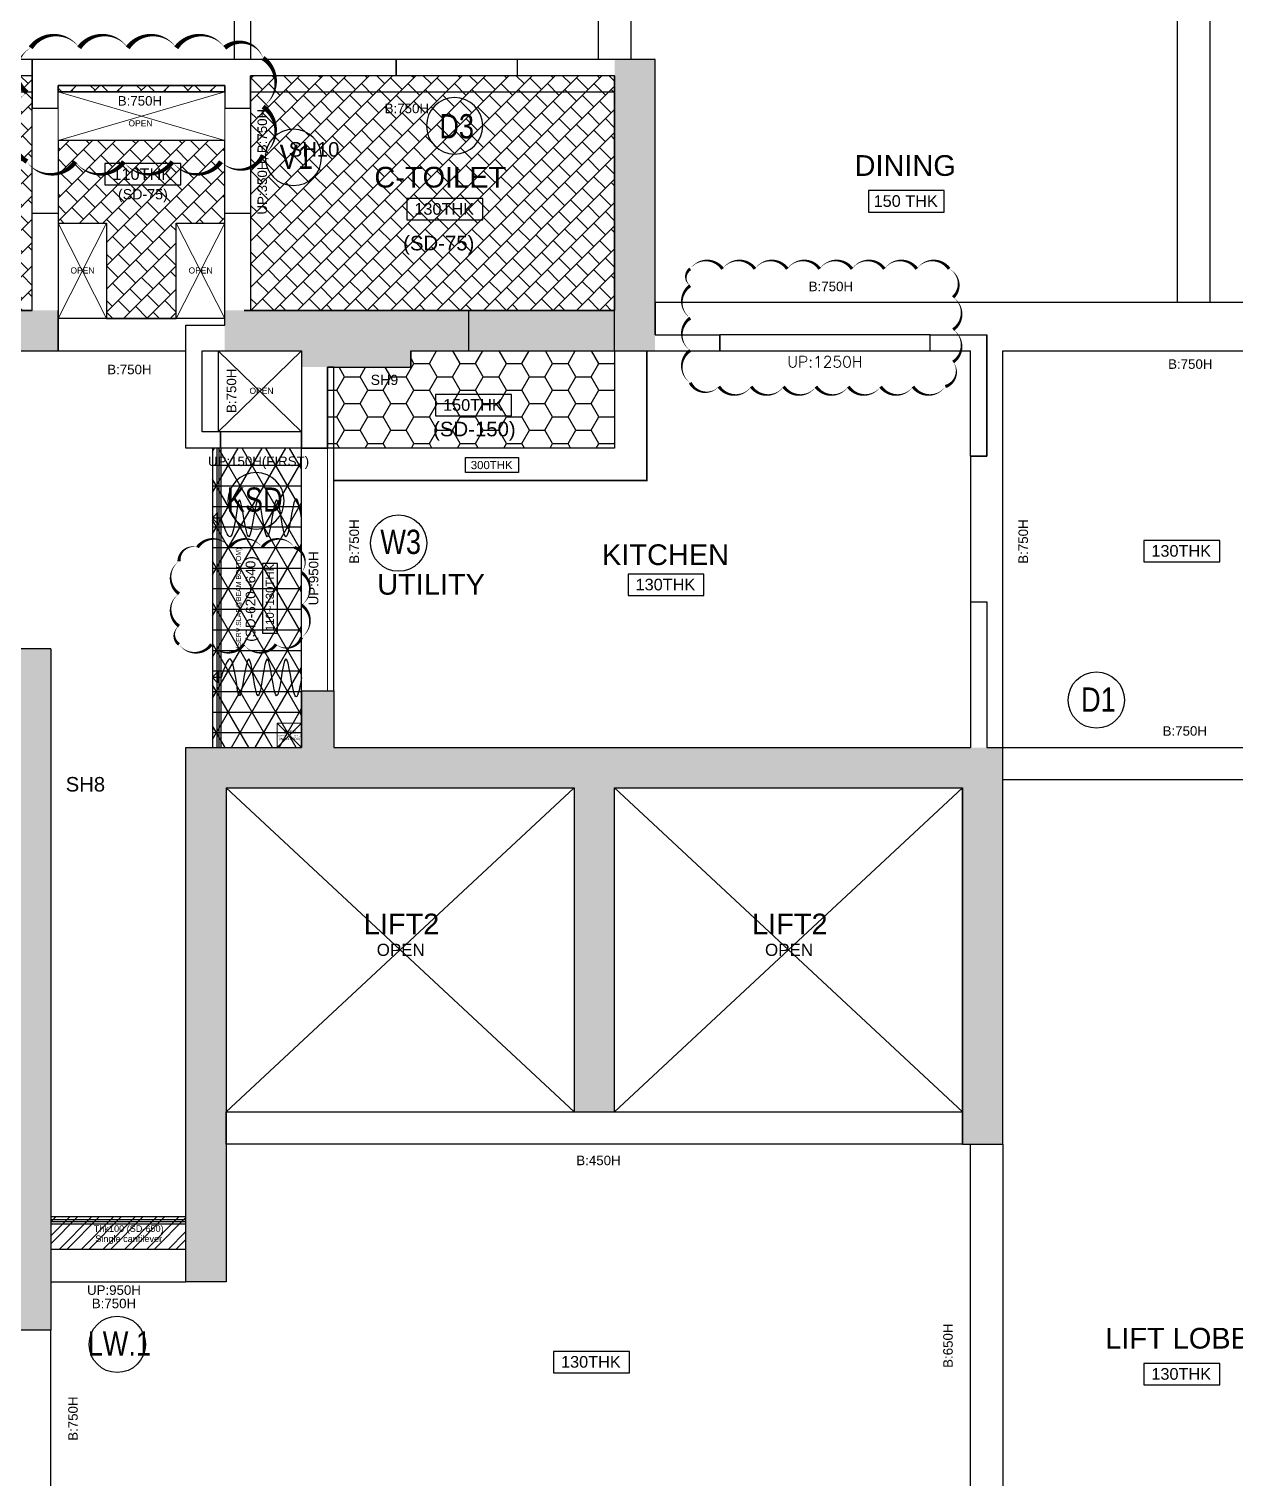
# Model space of a CAD drawing. Header units: millimetres. Extents: x 1124992 to 1258557, y -5767803 to -5695799.
# Drawn here: x 1229167 to 1236621, y -5753347 to -5744395 of the extents above; entities that cross this region are included whole.
import ezdxf
from ezdxf.enums import TextEntityAlignment as Align

# ---------------------------------------------------------------- set-up
doc = ezdxf.new("R2010")
doc.units = ezdxf.units.MM
doc.header["$LTSCALE"] = 1000
doc.header["$MEASUREMENT"] = 0
for name, pattern in [('CONTINOUS', [0]), ('DASHED', [19.05, 12.7, -6.35]), ('HIDDEN', [0.375, 0.25, -0.125]), ('HIDDENX2', [19.05, 12.7, -6.35])]:
    doc.linetypes.add(name, pattern=pattern)
for name, color, linetype in [('2-CHANGE 191024-khan', 4, 'Continuous'), ('202_WALL', 7, 'Continuous'), ('203_BEAM', 6, 'DASHED'), ('204_역BEAM', 4, 'Continuous'), ('205_BALCONY', 4, 'Continuous'), ('206_OPEN', 5, 'Continuous'), ('210-DRIP MOULD', 5, 'HIDDEN'), ('210_ROOM NAME', 2, 'Continuous'), ('210_SLAB THK', 2, 'Continuous'), ('216_SLAB DN -150', 81, 'CONTINOUS'), ('216_SLAB DN -620', 181, 'Continuous'), ('216_SLAB DN -650', 211, 'Continuous'), ('216_SLAB DN -75', 11, 'Continuous'), ('216_SLAB SLOPE', 40, 'Continuous'), ('221_BEAM문자', 6, 'Continuous'), ('222_역BEAM문자', 4, 'Continuous'), ('223_발코니문자', 4, 'Continuous'), ('260_Window door symbol', 125, 'Continuous'), ('FOLDED SLAB', 1, 'HIDDEN'), ('T8 - TYPICAL FLOOR CORE$0$a-window-no', 125, 'Continuous'), ('T8(T9 IS SIMILAR) - DIMENSION & TEXTING$0$a-window-no', 125, 'Continuous'), ('T8_TYPICAL COLUMNS$0$A-SHEAR WALL THICKENING', 3, 'Continuous')]:
    doc.layers.add(name, color=color, linetype=linetype)
doc.layers.add('T8_REFUGE COLUMNS$0$COL-HATCH', color=7, linetype='Continuous', lineweight=25, true_color=0xa3a3a3)
doc.layers.add('T8_TYPICAL COLUMNS$0$$0$COL-HATCH', color=7, linetype='Continuous', lineweight=25, true_color=0xa3a3a3)
doc.styles.add('arial', font='sanss___.ttf')
doc.styles.add('csmD2007Romans', font='romans.shx', dxfattribs={"bigfont": 'whtmtxt.shx'})
doc.styles.add('T8 - TYPICAL FLOOR CORE$0$LODHA STANDERD', font='sanss___.ttf')
doc.styles.add('T8(T9 IS SIMILAR) - DIMENSION & TEXTING$0$LODHA STANDERD', font='sanss___.ttf')

# ---------------------------------------------------------------- blocks, each defined once
blk = doc.blocks.new('T8 - TYPICAL FLOOR CORE$0$WINDOW TAG')
at = {"layer": 'T8 - TYPICAL FLOOR CORE$0$a-window-no'}
blk.add_circle((0, 0), 174.1, dxfattribs=at)
at = {"layer": 'T8 - TYPICAL FLOOR CORE$0$a-window-no', "style": 'T8 - TYPICAL FLOOR CORE$0$LODHA STANDERD'}
blk.add_attdef('WINDOW', text='', height=150, dxfattribs=at).set_placement((11.3, 2.8), align=Align.MIDDLE_CENTER)
blk = doc.blocks.new('T8(T9 IS SIMILAR) - DIMENSION & TEXTING$0$WINDOW TAG')
at = {"layer": 'T8(T9 IS SIMILAR) - DIMENSION & TEXTING$0$a-window-no'}
blk.add_circle((0, 0), 174.1, dxfattribs=at)
at = {"layer": 'T8(T9 IS SIMILAR) - DIMENSION & TEXTING$0$a-window-no', "style": 'T8(T9 IS SIMILAR) - DIMENSION & TEXTING$0$LODHA STANDERD'}
blk.add_attdef('WINDOW', text='', height=150, dxfattribs=at).set_placement((11.3, 2.8), align=Align.MIDDLE_CENTER)
blk = doc.blocks.new('A$C0C2415B0')
at = {"layer": '216_SLAB SLOPE', "color": 6}
for p, q in [((60.2, 0), (42.1, 16.4)), ((42.1, 16.4), (78.3, 16.4)), ((60.2, 0), (78.3, 16.4))]:
    blk.add_line(p, q, dxfattribs=at)
blk.add_lwpolyline([(60.2, 27.5), (60.2, 0)], dxfattribs=at)
blk.add_open_spline([(60.2, 288.5), (103.1, 281.5), (176.1, 264.5), (-111.2, 237.5), (237.8, 207.5), (-119.2, 177.6), (239.9, 147.3), (-119.3, 118.2), (238.3, 85.1), (-59.3, 69.3), (29.1, 38.4), (60.2, 27.5)], degree=3, knots=[61.866951, 61.866951, 61.866951, 61.866951, 206.155281, 412.310563, 618.465844, 824.621125, 1030.776406, 1236.931688, 1443.086969, 1649.24225, 1761.045649, 1761.045649, 1761.045649, 1761.045649], dxfattribs=at)

msp = doc.modelspace()

# ---------------------------------------------------------------- hatches: boundary and pattern name
at = {"layer": '216_SLAB DN -150'}
h = msp.add_hatch(dxfattribs=at)
h.set_pattern_fill('HONEY', color=95, scale=30)
h.set_pattern_definition([(0, (1205400.26, -5775414.915), (142.875, 82.48892), [95.25, -190.5]), (120, (1205400.26, -5775414.915), (-142.875, 82.48892), [95.25, -190.5]), (60, (1205400.26, -5775414.915), (3e-07, 164.97784), [-190.5, 95.25])])
h.paths.add_polyline_path([(1231011.701, -5746984.027), (1231011.701, -5746484.027), (1231526.701, -5746484.027), (1231526.701, -5746384.027), (1232786.726, -5746384.027), (1232786.726, -5746984.027)])
at = {"layer": '216_SLAB DN -620'}
h = msp.add_hatch(dxfattribs=at)
h.set_pattern_fill('NET3', color=256, scale=40)
h.set_pattern_definition([(0, (1275419.73, -5847674.8), (0, 127), []), (60, (1275419.73, -5847674.8), (-109.98523, 63.5), []), (120, (1275419.73, -5847674.8), (-109.98523, -63.5), [])])
h.paths.add_polyline_path([(1230851.701, -5746984.027), (1230851.701, -5748834.027), (1230301.726, -5748834.027), (1230301.726, -5746984.027)])
at = {"layer": '216_SLAB DN -650', "linetype": 'Continuous', "lineweight": 0}
h = msp.add_hatch(dxfattribs=at)
h.set_pattern_fill('STEEL', color=227, scale=30)
h.set_pattern_definition([(45, (1204945.26, -5787974.91), (-67.35192, 67.35192), []), (45, (1204945.26, -5787927.29), (-67.35192, 67.35192), [])])
h.paths.add_polyline_path([(1229301.726, -5751734.026), (1230136.726, -5751734.026), (1230136.726, -5751934.026), (1229301.726, -5751934.026)])
at = {"layer": '216_SLAB DN -75'}
h = msp.add_hatch(dxfattribs=at)
h.set_pattern_fill('AR-B88', color=15, scale=0.5, angle=45)
h.set_pattern_definition([(45, (1296585.8, -5853609.8), (-71.84205, 71.84205), []), (135, (1296585.8, -5853609.804), (-107.763073, 35.921024), [101.6, -101.6])])
h.paths.add_polyline_path([(1226736.799, -5744684.027), (1229186.799, -5744684.027), (1229186.799, -5745256.527), (1229186.799, -5746134.027), (1226736.798, -5746134.027)])
h = msp.add_hatch(dxfattribs=at)
h.set_pattern_fill('AR-B88', color=15, scale=0.5, angle=45)
h.set_pattern_definition([(45, (1205400.26, -5775414.92), (-71.84205, 71.84205), []), (135, (1205400.26, -5775414.915), (-107.763073, 35.921024), [101.6, -101.6])])
h.paths.add_polyline_path([(1229346.799, -5744744.027), (1230376.701, -5744744.027), (1230376.701, -5744784.027), (1229346.799, -5744784.027)])
h = msp.add_hatch(dxfattribs=at)
h.set_pattern_fill('AR-B88', color=15, scale=0.5, angle=45)
h.set_pattern_definition([(45, (1300225.72, -5853609.8), (-71.84205, 71.84205), []), (135, (1300225.725, -5853609.804), (-107.763073, 35.921024), [101.6, -101.6])])
h.paths.add_polyline_path([(1230536.701, -5744684.027), (1232786.726, -5744684.027), (1232786.726, -5745256.527), (1232786.726, -5746134.027), (1230536.701, -5746134.027)])
h = msp.add_hatch(dxfattribs=at)
h.set_pattern_fill('AR-B88', color=15, scale=0.5, angle=45)
h.set_pattern_definition([(45, (1205400.26, -5761770.92), (-71.84205, 71.84205), []), (135, (1205400.26, -5761770.92), (-107.76307, 35.921024), [101.6, -101.6])])
h.paths.add_polyline_path([(1229646.799, -5746184.027), (1230076.701, -5746184.027), (1230076.701, -5745594.027), (1230376.701, -5745594.027), (1230376.701, -5745084.027), (1229346.799, -5745084.027), (1229346.799, -5745594.027), (1229646.799, -5745594.027)])
at = {"layer": 'T8_REFUGE COLUMNS$0$COL-HATCH', "linetype": 'ByBlock'}
h = msp.add_hatch(color=256, dxfattribs=at)
h.dxf.hatch_style = 1
h.paths.add_polyline_path([(1233036.726, -5744584.027), (1232786.726, -5744584.027), (1232786.726, -5746384.027), (1233036.726, -5746384.027)])
h = msp.add_hatch(color=256, dxfattribs=at)
h.dxf.hatch_style = 1
h.paths.add_polyline_path([(1226736.799, -5746384.027), (1229346.799, -5746384.027), (1229346.799, -5746134.027), (1226736.799, -5746134.027)])
h = msp.add_hatch(color=256, dxfattribs=at)
h.dxf.hatch_style = 1
h.paths.add_polyline_path([(1230376.701, -5746384.027), (1231886.701, -5746384.027), (1231886.701, -5746134.027), (1230376.701, -5746134.027)])
h = msp.add_hatch(color=256, dxfattribs=at)
h.dxf.hatch_style = 1
h.paths.add_polyline_path([(1229051.726, -5748224.027), (1229301.726, -5748224.027), (1229301.726, -5752434.027), (1229051.726, -5752434.027)])
h = msp.add_hatch(color=256, dxfattribs=at)
h.dxf.hatch_style = 1
h.paths.add_polyline_path([(1230136.726, -5752134.026), (1230136.726, -5748834.027), (1235186.726, -5748834.027), (1235186.726, -5751284.027), (1234936.726, -5751284.027), (1234936.645, -5749084.027), (1230386.726, -5749084.027), (1230386.726, -5752134.026)])
h = msp.add_hatch(color=256, dxfattribs=at)
h.dxf.hatch_style = 1
h.paths.add_polyline_path([(1232536.722, -5751084.027), (1232786.726, -5751084.027), (1232786.726, -5749084.027), (1232536.722, -5749084.027)], flags=17)
at = {"layer": 'T8_TYPICAL COLUMNS$0$$0$COL-HATCH', "linetype": 'ByBlock'}
h = msp.add_hatch(color=256, dxfattribs=at)
h.dxf.hatch_style = 1
h.paths.add_polyline_path([(1230376.701, -5746134.027), (1232786.726, -5746134.027), (1232786.726, -5746384.027), (1230376.701, -5746384.027)])
h.paths.add_polyline_path([(1239946.726, -5746384.027), (1242356.75, -5746384.027), (1242356.75, -5746134.027), (1239946.726, -5746134.027)])
at = {"layer": 'T8_TYPICAL COLUMNS$0$A-SHEAR WALL THICKENING', "linetype": 'ByBlock'}
h = msp.add_hatch(color=31, dxfattribs=at)
h.dxf.hatch_style = 1
h.paths.add_polyline_path([(1231526.701, -5746484.027), (1230851.701, -5746484.027), (1230851.701, -5746384.027), (1231526.701, -5746384.027)])
h = msp.add_hatch(color=31, dxfattribs=at)
h.dxf.hatch_style = 1
h.paths.add_polyline_path([(1230851.701, -5748834.027), (1231051.701, -5748834.027), (1231051.701, -5748484.027), (1230851.701, -5748484.027)])

# ---------------------------------------------------------------- linework, layer by layer
at = {"layer": '2-CHANGE 191024-khan', "linetype": 'ByBlock'}
for points in [[(1229154.041, -5745215.15, 0, 30, 0.52056705), (1229454.041, -5745215.15, 0, 30, 0.52056705), (1229754.041, -5745215.15, 0, 30, 0.52056705), (1230054.041, -5745215.15, 0, 30, 0.52056705), (1230354.041, -5745215.15, 0, 30, 0.52056705), (1230613.965, -5745175.074, 0, 30, 0.52056705), (1230613.965, -5744875.074, 0, 30, 0.52056705), (1230613.965, -5744575.074, 0, 30, 0.52056705), (1230377.602, -5744511.437, 0, 30, 0.52056705), (1230077.602, -5744511.437, 0, 30, 0.52056705), (1229777.602, -5744511.437, 0, 30, 0.52056705), (1229477.602, -5744511.437, 0, 30, 0.52056705), (1229177.602, -5744511.437, 0, 30, 0.52056705), (1229154.041, -5744787.876, 0, 30, 0.52056705)], [(1233254.27, -5745877.412, 0, 20, -0.52056705), (1233454.27, -5745877.412, 0, 20, -0.52056705), (1233654.27, -5745877.412, 0, 20, -0.52056705), (1233854.27, -5745877.412, 0, 20, -0.52056705), (1234054.27, -5745877.412, 0, 20, -0.52056705), (1234254.27, -5745877.412, 0, 20, -0.52056705), (1234454.27, -5745877.412, 0, 20, -0.52056705), (1234654.27, -5745877.412, 0, 20, -0.52056705), (1234854.27, -5745877.412, 0, 20, -0.52056705), (1234879.229, -5746052.453, 0, 20, -0.52056705), (1234879.229, -5746252.453, 0, 20, -0.52056705), (1234879.229, -5746452.453, 0, 20, -0.52056705), (1234831.021, -5746604.244, 0, 20, -0.52056705), (1234631.021, -5746604.244, 0, 20, -0.52056705), (1234431.021, -5746604.244, 0, 20, -0.52056705), (1234231.021, -5746604.244, 0, 20, -0.52056705), (1234031.021, -5746604.244, 0, 20, -0.52056705), (1233831.021, -5746604.244, 0, 20, -0.52056705), (1233631.021, -5746604.244, 0, 20, -0.52056705), (1233431.021, -5746604.244, 0, 20, -0.52056705), (1233254.27, -5746580.995, 0, 20, -0.52056705), (1233254.27, -5746380.995, 0, 20, -0.52056705), (1233254.27, -5746180.995, 0, 20, -0.52056705), (1233254.27, -5745980.995, 0, 20, -0.52056705)], [(1230094.522, -5748196.667, 0, 20, 0.52056705), (1230294.522, -5748196.667, 0, 20, 0.52056705), (1230494.522, -5748196.667, 0, 20, 0.52056705), (1230694.522, -5748196.667, 0, 20, 0.52056705), (1230851.701, -5748153.846, 0, 20, 0.52056705), (1230851.701, -5747953.846, 0, 20, 0.52056705), (1230851.701, -5747753.846, 0, 20, 0.52056705), (1230808.084, -5747597.464, 0, 20, 0.52056705), (1230608.084, -5747597.464, 0, 20, 0.52056705), (1230408.084, -5747597.464, 0, 20, 0.52056705), (1230208.084, -5747597.464, 0, 20, 0.52056705), (1230094.522, -5747683.902, 0, 20, 0.52056705), (1230094.522, -5747883.902, 0, 20, 0.52056705), (1230094.522, -5748083.902, 0, 20, 0.52056705)]]:
    msp.add_lwpolyline(points, format="xyseb", close=True, dxfattribs=at)
at = {"layer": '202_WALL', "linetype": 'ByBlock'}
for p, q in [((1229186.799, -5744584.027), (1229186.799, -5744884.027)), ((1231436.701, -5744584.027), (1229186.799, -5744584.027)), ((1231436.701, -5744684.027), (1231436.701, -5744584.027)), ((1233036.726, -5744584.027), (1232186.701, -5744584.027)), ((1232186.701, -5744684.027), (1232186.701, -5744584.027)), ((1233036.726, -5746284.027), (1233036.726, -5744584.027)), ((1229346.799, -5744884.027), (1229346.799, -5744744.027)), ((1229346.799, -5744744.027), (1230376.701, -5744744.027)), ((1230376.701, -5744744.027), (1230376.701, -5744884.027)), ((1230536.701, -5744884.027), (1230536.701, -5744684.027)), ((1231436.701, -5744684.027), (1230536.701, -5744684.027)), ((1232786.726, -5744684.027), (1232186.701, -5744684.027)), ((1232786.726, -5744684.027), (1232786.726, -5746134.027)), ((1229186.799, -5744884.027), (1229346.799, -5744884.027)), ((1230376.701, -5744884.027), (1230536.701, -5744884.027)), ((1229186.799, -5746134.027), (1229186.799, -5745534.027)), ((1229186.799, -5745534.027), (1229346.799, -5745534.027)), ((1229346.799, -5745534.027), (1229346.799, -5746384.027)), ((1230376.701, -5746224.027), (1230376.701, -5745534.027)), ((1230376.701, -5745534.027), (1230536.701, -5745534.027)), ((1230536.701, -5745534.027), (1230536.701, -5746134.027)), ((1229186.799, -5746134.027), (1226736.799, -5746134.027)), ((1229346.799, -5746384.027), (1229346.799, -5746134.027)), ((1232786.726, -5746134.027), (1230536.701, -5746134.027)), ((1230136.701, -5746224.027), (1230376.701, -5746224.027)), ((1230136.701, -5746984.027), (1230136.701, -5746224.027)), ((1233036.726, -5746284.027), (1233436.726, -5746284.027)), ((1233436.726, -5746384.027), (1233436.726, -5746284.027)), ((1234736.726, -5746384.027), (1234736.726, -5746284.027)), ((1234736.726, -5746284.027), (1235086.726, -5746284.027)), ((1235086.726, -5747034.027), (1235086.726, -5746284.027)), ((1226486.799, -5746384.027), (1229346.799, -5746384.027)), ((1230236.701, -5746384.027), (1230851.701, -5746384.027)), ((1230236.701, -5746884.027), (1230236.701, -5746384.027)), ((1230851.701, -5746384.027), (1230851.701, -5746984.027)), ((1231526.701, -5746384.027), (1233436.726, -5746384.027)), ((1231526.701, -5746384.027), (1231526.701, -5746484.027)), ((1234736.726, -5746384.027), (1234986.726, -5746384.027)), ((1234986.726, -5747034.027), (1234986.726, -5746384.027)), ((1231011.701, -5746484.027), (1231526.701, -5746484.027)), ((1231011.701, -5746484.027), (1231011.701, -5746984.027)), ((1230351.701, -5746884.027), (1230236.701, -5746884.027)), ((1230351.701, -5746984.027), (1230351.701, -5746884.027)), ((1230351.701, -5746984.027), (1230136.701, -5746984.027)), ((1234986.726, -5747034.027), (1235086.726, -5747034.027)), ((1234986.726, -5747934.027), (1235086.726, -5747934.027)), ((1234986.726, -5747934.027), (1234986.726, -5748834.027)), ((1235086.726, -5747934.027), (1235086.726, -5748834.027)), ((1229301.726, -5748224.027), (1228936.726, -5748224.027)), ((1229301.726, -5748224.027), (1229301.726, -5752434.027)), ((1230851.701, -5748484.027), (1230851.701, -5748834.027)), ((1231051.701, -5748484.027), (1231051.701, -5748834.027)), ((1230136.726, -5752134.026), (1230136.726, -5748834.027)), ((1230136.726, -5748834.027), (1230851.701, -5748834.027)), ((1231051.701, -5748834.027), (1234986.726, -5748834.027)), ((1235086.726, -5748834.027), (1235186.726, -5748834.027)), ((1235186.726, -5751284.032), (1235186.726, -5748834.027)), ((1230386.726, -5749084.027), (1232536.722, -5749084.027)), ((1230386.726, -5749084.027), (1230386.726, -5752134.026)), ((1232786.726, -5749084.027), (1234936.726, -5749084.027)), ((1234936.722, -5751284.032), (1234936.726, -5749084.027)), ((1234936.726, -5749084.027), (1234936.726, -5751084.032)), ((1232536.722, -5751084.027), (1232786.726, -5751084.027)), ((1234936.722, -5751284.032), (1235186.726, -5751284.032)), ((1230386.726, -5752134.026), (1230136.726, -5752134.026)), ((1229301.726, -5752434.027), (1228376.726, -5752434.027))]:
    msp.add_line(p, q, dxfattribs=at)
at = {"layer": '202_WALL', "color": 252, "linetype": 'HIDDENX2'}
for p, q in [((1231886.701, -5746384.027), (1231886.701, -5746134.027)), ((1232786.726, -5746384.027), (1232786.726, -5746134.027))]:
    msp.add_line(p, q, dxfattribs=at)
at = {"layer": '202_WALL', "linetype": 'ByBlock'}
for points in [[(1230851.701, -5746984.027), (1231011.701, -5746984.027)], [(1230851.701, -5748484.027), (1231051.701, -5748484.027)], [(1232536.722, -5749084.027), (1232536.722, -5751084.027)], [(1232786.726, -5751084.027), (1232786.726, -5749084.027)]]:
    msp.add_lwpolyline(points, dxfattribs=at)
at = {"layer": '203_BEAM', "linetype": 'ByBlock'}
msp.add_line((1229346.799, -5746384.027), (1230136.701, -5746384.027), dxfattribs=at)
at = {"layer": '203_BEAM'}
for points in [[(1236466.726, -5746084.027), (1236266.726, -5746084.027), (1236266.726, -5740749.027), (1236466.726, -5740749.027)], [(1232886.726, -5744584.027), (1232686.726, -5744584.027), (1232686.726, -5743584.027), (1232886.726, -5743584.027)], [(1230436.701, -5743684.027), (1230536.701, -5743684.027), (1230536.701, -5744584.027), (1230436.701, -5744584.027)], [(1231436.701, -5744584.027), (1231436.701, -5744684.027), (1230536.701, -5744684.027), (1230536.701, -5744784.027), (1232786.726, -5744784.027), (1232786.726, -5744684.027), (1232186.701, -5744684.027), (1232186.701, -5744584.027)], [(1229346.799, -5744784.027), (1230376.701, -5744784.027), (1230376.701, -5744744.027), (1229346.799, -5744744.027)], [(1230336.701, -5746884.027), (1230236.701, -5746884.027), (1230236.701, -5746384.027), (1230336.701, -5746384.027)], [(1235186.726, -5748834.027), (1237546.726, -5748834.027), (1237546.726, -5749034.027), (1235186.726, -5749034.027)], [(1230386.726, -5751084.03), (1234936.722, -5751084.035), (1234936.722, -5751284.037), (1230386.726, -5751284.032)], [(1235186.726, -5753659.027), (1234986.726, -5753659.027), (1234986.726, -5751284.032), (1235186.726, -5751284.032)], [(1229301.726, -5752134.026), (1230136.726, -5752134.026), (1230136.726, -5751734.026), (1229301.726, -5751734.026)], [(1230136.726, -5751934.026), (1229301.726, -5751934.026), (1229301.726, -5752134.026), (1230136.726, -5752134.026)]]:
    msp.add_lwpolyline(points, close=True, dxfattribs=at)
for points in [[(1228436.726, -5744584.027), (1228436.726, -5744684.027), (1226736.799, -5744684.027), (1226736.799, -5744784.027), (1229186.799, -5744784.027), (1229186.799, -5744784.027), (1229186.799, -5744784.027), (1229186.799, -5744784.027), (1229186.799, -5744784.027), (1229186.799, -5744784.027), (1229186.799, -5744784.027), (1229186.799, -5744584.027), (1228436.726, -5744584.027)], [(1233036.726, -5746084.027), (1233036.726, -5746284.027), (1233436.726, -5746284.027), (1233436.726, -5746384.027), (1234736.726, -5746384.027), (1234736.726, -5746284.027), (1235086.726, -5746284.027), (1235086.726, -5747034.027), (1234986.726, -5747034.027), (1234986.726, -5747934.027), (1235086.726, -5747934.027), (1235086.726, -5748834.027), (1235186.726, -5748834.027), (1235186.726, -5746384.027), (1237546.726, -5746384.027)], [(1239696.726, -5746084.027), (1233036.726, -5746084.027)], [(1230376.701, -5746184.027), (1229346.799, -5746184.027), (1229346.799, -5746384.027), (1230136.701, -5746384.027), (1230136.701, -5746224.027), (1230376.701, -5746224.027), (1230376.701, -5746184.027)], [(1231051.701, -5746484.027), (1231051.701, -5746484.027), (1231011.701, -5746484.027), (1231011.701, -5746984.027), (1230851.701, -5746984.027), (1230851.701, -5746884.027), (1230351.701, -5746884.027), (1230351.701, -5746984.027), (1230301.726, -5746984.027), (1230301.726, -5748834.027), (1230851.701, -5748834.027), (1230851.701, -5748484.027), (1231051.701, -5748484.027), (1231051.701, -5746484.027)], [(1229101.726, -5753659.027), (1229141.726, -5753659.027), (1229141.726, -5753539.027), (1229301.726, -5753539.027), (1229301.726, -5752434.027), (1229101.726, -5752434.027), (1229101.726, -5753659.027)]]:
    msp.add_lwpolyline(points, dxfattribs=at)
at = {"layer": '204_역BEAM', "linetype": 'ByBlock'}
msp.add_lwpolyline([(1233436.726, -5746384.027), (1234736.726, -5746384.027), (1234736.726, -5746284.027), (1233436.726, -5746284.027), (1233436.726, -5746384.027)], dxfattribs=at)
at = {"layer": '205_BALCONY', "linetype": 'Continuous', "lineweight": 0}
for points in [[(1229186.799, -5744884.027), (1229346.799, -5744884.027), (1229346.799, -5745534.027), (1229186.799, -5745534.027)], [(1230376.701, -5744884.027), (1230536.701, -5744884.027), (1230536.701, -5745534.027), (1230376.701, -5745534.027)], [(1230851.701, -5746984.027), (1230351.701, -5746984.027), (1230351.701, -5746884.027), (1230851.701, -5746884.027)], [(1231011.701, -5748484.027), (1230851.701, -5748484.027), (1230851.701, -5746984.027), (1231011.701, -5746984.027)], [(1229301.726, -5751934.026), (1230136.726, -5751934.026), (1230136.726, -5752134.026), (1229301.726, -5752134.026)]]:
    msp.add_lwpolyline(points, close=True, dxfattribs=at)
at = {"layer": '206_OPEN', "lineweight": 0}
for points in [[(1229346.799, -5745084.027), (1230376.701, -5745084.027), (1230376.701, -5744784.027), (1229346.799, -5744784.027), (1229346.799, -5745084.027), (1230376.701, -5744784.027), (1229346.799, -5744784.027), (1230376.701, -5745084.027)], [(1229346.799, -5745594.027), (1229646.799, -5745594.027), (1229646.799, -5746184.027), (1229346.799, -5746184.027), (1229346.799, -5745594.027), (1229646.799, -5746184.027), (1229346.799, -5746184.027), (1229646.799, -5745594.027)], [(1230076.701, -5745594.027), (1230376.701, -5745594.027), (1230376.701, -5746184.027), (1230076.701, -5746184.027), (1230076.701, -5745594.027), (1230376.701, -5746184.027), (1230076.701, -5746184.027), (1230376.701, -5745594.027)], [(1230336.701, -5746384.027), (1230851.701, -5746384.027), (1230851.701, -5746884.027), (1230336.701, -5746884.027), (1230336.701, -5746384.027), (1230851.701, -5746884.027), (1230336.701, -5746884.027), (1230851.701, -5746384.027)], [(1230386.726, -5749084.027), (1232536.722, -5749084.027), (1232536.722, -5751084.027), (1230386.726, -5751084.032), (1230386.726, -5749084.027), (1232536.722, -5751084.027), (1230386.726, -5751084.032), (1232536.722, -5749084.027)], [(1232786.726, -5749084.027), (1234936.722, -5749084.027), (1234936.722, -5751084.027), (1232786.726, -5751084.032), (1232786.726, -5749084.027), (1234936.722, -5751084.027), (1232786.726, -5751084.032), (1234936.722, -5749084.027)]]:
    msp.add_lwpolyline(points, dxfattribs=at)
at = {"layer": '206_OPEN', "linetype": 'HIDDENX2', "lineweight": 0}
msp.add_lwpolyline([(1230701.701, -5748684.027), (1230851.701, -5748684.027), (1230851.701, -5748834.027), (1230701.701, -5748834.027), (1230701.701, -5748684.027), (1230851.701, -5748834.027), (1230701.701, -5748834.027), (1230851.701, -5748684.027)], dxfattribs=at)
at = {"layer": '210-DRIP MOULD', "linetype": 'DASHED', "lineweight": -3}
for p, q in [((1230341.726, -5748834.027), (1230341.726, -5746984.027)), ((1230136.726, -5751764.026), (1229301.726, -5751764.026))]:
    msp.add_line(p, q, dxfattribs=at)
for points in [[(1230354.726, -5748834.027), (1230354.726, -5746984.027), (1230328.726, -5746984.027), (1230328.726, -5748834.027)], [(1230136.726, -5751751.026), (1229301.726, -5751751.026), (1229301.726, -5751777.026), (1230136.726, -5751777.026)]]:
    msp.add_lwpolyline(points, close=True, dxfattribs=at)
at = {"layer": '210_SLAB THK', "color": 2}
for points in [[(1229636.624, -5745226.706), (1229636.624, -5745359.053), (1230105.311, -5745359.053), (1230105.311, -5745226.706)], [(1231502.771, -5745442.141), (1231502.771, -5745574.488), (1231971.458, -5745574.488), (1231971.458, -5745442.141)], [(1234355.41, -5745393.61), (1234355.41, -5745525.957), (1234824.097, -5745525.957), (1234824.097, -5745393.61)], [(1231680.224, -5746653.19), (1231680.224, -5746785.537), (1232148.911, -5746785.537), (1232148.911, -5746653.19)], [(1231865.47, -5747135.132), (1231865.47, -5747042.489), (1232193.551, -5747042.489), (1232193.551, -5747135.132)], [(1236058.173, -5747554.62), (1236058.173, -5747686.967), (1236526.86, -5747686.967), (1236526.86, -5747554.62)], [(1230610.703, -5748127.681), (1230703.346, -5748127.681), (1230703.346, -5747696.783), (1230610.703, -5747696.783)], [(1232870.171, -5747762.629), (1232870.171, -5747894.976), (1233338.858, -5747894.976), (1233338.858, -5747762.629)], [(1232409.3, -5752564.424), (1232409.3, -5752696.771), (1232877.987, -5752696.771), (1232877.987, -5752564.424)], [(1236058.173, -5752638.886), (1236058.173, -5752771.233), (1236526.86, -5752771.233), (1236526.86, -5752638.886)]]:
    msp.add_lwpolyline(points, close=True, dxfattribs=at)
at = {"layer": '216_SLAB DN -150'}
msp.add_lwpolyline([(1231011.701, -5746984.027), (1231011.701, -5746484.027), (1231526.701, -5746484.027), (1231526.701, -5746484.027), (1231526.701, -5746484.027), (1231526.701, -5746384.027), (1232786.726, -5746384.027), (1232786.726, -5746984.027), (1231011.701, -5746984.027)], dxfattribs=at)
at = {"layer": '216_SLAB DN -620', "color": 192}
msp.add_lwpolyline([(1230851.701, -5746984.027), (1230301.726, -5746984.027), (1230301.726, -5748834.027), (1230851.701, -5748834.027)], close=True, dxfattribs=at)
at = {"layer": '216_SLAB DN -650', "color": 201, "linetype": 'Continuous', "lineweight": 0}
msp.add_lwpolyline([(1229301.726, -5751734.026), (1230136.726, -5751734.026), (1230136.726, -5751934.026), (1229301.726, -5751934.026)], close=True, dxfattribs=at)
at = {"layer": '216_SLAB DN -75'}
for points in [[(1226736.798, -5746134.027), (1229186.799, -5746134.027), (1229186.799, -5746134.027), (1229186.799, -5746134.027), (1229186.799, -5744684.027), (1229186.799, -5744684.027), (1229186.799, -5744684.027), (1226736.799, -5744684.027), (1226736.799, -5746134.027)], [(1229346.799, -5744744.027), (1230376.701, -5744744.027), (1230376.701, -5744784.027), (1229346.799, -5744784.027)], [(1230496.701, -5746134.027), (1232786.726, -5746134.027), (1232786.726, -5746134.027), (1232786.726, -5746134.027), (1232786.726, -5744684.027), (1232786.726, -5744684.027), (1232786.726, -5744684.027), (1230536.701, -5744684.027), (1230536.701, -5746134.027)]]:
    msp.add_lwpolyline(points, close=True, dxfattribs=at)
msp.add_lwpolyline([(1229646.799, -5746184.027), (1230076.701, -5746184.027), (1230076.701, -5745594.027), (1230376.701, -5745594.027), (1230376.701, -5745084.027), (1229346.799, -5745084.027), (1229346.799, -5745594.027), (1229646.799, -5745594.027), (1229646.799, -5746184.027)], dxfattribs=at)
at = {"layer": 'FOLDED SLAB', "linetype": 'HIDDENX2', "const_width": 10}
msp.add_lwpolyline([(1232986.726, -5746384.027), (1232986.726, -5747184.027), (1231051.701, -5747184.027)], dxfattribs=at)

# ---------------------------------------------------------------- block references
at = {"layer": '216_SLAB SLOPE', "yscale": 1.906312773688221, "zscale": 1.906312773688221, "rotation": 270}
for p, xscale in [((1230301.726, -5747532.201), -1.906312773688221), ((1230301.726, -5748285.853), 1.906312773688221)]:
    msp.add_blockref('A$C0C2415B0', p, dxfattribs=dict(at, xscale=xscale))
at = {"layer": '260_Window door symbol'}
ref = msp.add_blockref('T8(T9 IS SIMILAR) - DIMENSION & TEXTING$0$WINDOW TAG', (1231797.887, -5744993.565), dxfattribs=dict(at, xscale=-1, rotation=180))
ref.add_attrib('WINDOW', 'D3', dxfattribs={"layer": 'T8(T9 IS SIMILAR) - DIMENSION & TEXTING$0$a-window-no', "height": 150, "style": 'T8(T9 IS SIMILAR) - DIMENSION & TEXTING$0$LODHA STANDERD', "width": 0.8}).set_placement((1231810.55, -5744996.355), align=Align.MIDDLE_CENTER)
ref = msp.add_blockref('T8(T9 IS SIMILAR) - DIMENSION & TEXTING$0$WINDOW TAG', (1230801.32, -5745188.466, 0), dxfattribs=dict(at, xscale=-1))
ref.add_attrib('WINDOW', 'V1', dxfattribs={"layer": 'T8(T9 IS SIMILAR) - DIMENSION & TEXTING$0$a-window-no', "height": 150, "style": 'T8(T9 IS SIMILAR) - DIMENSION & TEXTING$0$LODHA STANDERD', "width": 0.8}).set_placement((1230819.274, -5745185.675, 0), align=Align.MIDDLE_CENTER)
ref = msp.add_blockref('T8(T9 IS SIMILAR) - DIMENSION & TEXTING$0$WINDOW TAG', (1230570.572, -5747310.156), dxfattribs=dict(at, xscale=-1))
ref.add_attrib('WINDOW', 'KSD', dxfattribs={"layer": 'T8(T9 IS SIMILAR) - DIMENSION & TEXTING$0$a-window-no', "height": 150, "style": 'T8(T9 IS SIMILAR) - DIMENSION & TEXTING$0$LODHA STANDERD', "width": 0.8}).set_placement((1230562.188, -5747302.633), align=Align.MIDDLE_CENTER)
ref = msp.add_blockref('T8(T9 IS SIMILAR) - DIMENSION & TEXTING$0$WINDOW TAG', (1231451.82, -5747571.063), dxfattribs=at)
ref.add_attrib('WINDOW', 'W3', dxfattribs={"layer": 'T8(T9 IS SIMILAR) - DIMENSION & TEXTING$0$a-window-no', "height": 150, "style": 'T8(T9 IS SIMILAR) - DIMENSION & TEXTING$0$LODHA STANDERD', "width": 0.8}).set_placement((1231464.484, -5747563.539), align=Align.MIDDLE_CENTER)
ref = msp.add_blockref('T8(T9 IS SIMILAR) - DIMENSION & TEXTING$0$WINDOW TAG', (1235764.35, -5748540.826), dxfattribs=at)
ref.add_attrib('WINDOW', 'D1', dxfattribs={"layer": 'T8(T9 IS SIMILAR) - DIMENSION & TEXTING$0$a-window-no', "height": 150, "style": 'T8(T9 IS SIMILAR) - DIMENSION & TEXTING$0$LODHA STANDERD', "width": 0.8}).set_placement((1235777.014, -5748538.035), align=Align.MIDDLE_CENTER)
ref = msp.add_blockref('T8 - TYPICAL FLOOR CORE$0$WINDOW TAG', (1229712.877, -5752521.07, 1.87), dxfattribs=at)
ref.add_attrib('WINDOW', 'LW.1', dxfattribs={"layer": 'T8 - TYPICAL FLOOR CORE$0$a-window-no', "height": 150, "style": 'T8 - TYPICAL FLOOR CORE$0$LODHA STANDERD', "width": 0.8}).set_placement((1229725.541, -5752516.015, 1.87), align=Align.MIDDLE_CENTER)

# ---------------------------------------------------------------- texts
at = {"layer": '206_OPEN', "linetype": 'Continuous', "lineweight": 0, "style": 'arial'}
for s, height, p in [('OPEN', 37.5, (1229781.887, -5744996.883)), ('OPEN', 37.5, (1229423.532, -5745905.831)), ('OPEN', 37.5, (1230153.434, -5745905.831)), ('OPEN', 37.5, (1230530.165, -5746649.373)), ('(WORK SCOPE AT JOB SITE)', 7.21875, (1230707.66, -5748763.94)), ('(WOOD BOX)', 15, (1230711.788, -5748788.241)), ('OPEN', 18.75, (1230740.936, -5748747.548)), ('OPEN', 75, (1231316.315, -5750121.286)), ('OPEN', 75, (1233716.315, -5750121.286))]:
    msp.add_text(s, height=height, dxfattribs=at).set_placement(p)
at = {"layer": '210_ROOM NAME', "style": 'arial'}
for s, p in [('DINING', (1234270.035, -5745302.792)), ('C-TOILET', (1231301.989, -5745374.905)), ('KITCHEN', (1232709.088, -5747707.127)), ('UTILITY', (1231319.602, -5747889.862)), ('LIFT2', (1231236.225, -5749988.124)), ('LIFT2', (1233636.227, -5749988.126)), ('LIFT LOBBY ', (1235819.088, -5752547.127))]:
    msp.add_text(s, height=128, dxfattribs=at).set_placement(p)
at = {"layer": '210_ROOM NAME', "attachment_point": 9, "style": 'arial'}
for s, insert, char_height, width in [('SH10', (1231085.652, -5745185.241, 0), 89.6, 2449.55586), ('SH9', (1231449.221, -5746595.246, 0), 62.72, 1714.6891), ('SH8', (1229637.543, -5749107.119, 0), 89.6, 2449.55586)]:
    msp.add_mtext(s, dxfattribs=dict(at, insert=insert, char_height=char_height, width=width))
at = {"layer": '210_SLAB THK', "color": 2, "line_spacing_factor": 0.94556, "style": 'arial'}
for s, insert, char_height, width, attachment_point in [('110THK', (1229867.301, -5745255.396), 72, 531.9, 2), ('150 THK', (1234586.086, -5745422.299), 72, 531.9, 2), ('130THK', (1231733.447, -5745470.83), 72, 531.9, 2), ('150THK', (1231910.9, -5746681.88), 72, 531.9, 2), ('300THK', (1232026.944, -5747115.05), 50.4, 372.33, 8), ('130THK', (1236288.85, -5747583.31), 72, 531.9, 2), ('130THK', (1233100.848, -5747791.319), 72, 531.9, 2), ('130THK', (1232639.976, -5752593.114), 72, 531.9, 2), ('130THK', (1236288.85, -5752667.576), 72, 531.9, 2)]:
    msp.add_mtext(s, dxfattribs=dict(at, insert=insert, char_height=char_height, width=width, attachment_point=attachment_point))
at = {"layer": '210_SLAB THK', "color": 2, "insert": (1230630.786, -5747907.455), "char_height": 50.4, "width": 372.33, "attachment_point": 2, "rotation": 90, "line_spacing_factor": 0.94556, "style": 'arial'}
msp.add_mtext('110~130THK', dxfattribs=at)
at = {"layer": '216_SLAB DN -650', "color": 201, "linetype": 'Continuous', "lineweight": 0, "insert": (1229783.506, -5751838.299), "char_height": 40.32, "attachment_point": 8, "line_spacing_factor": 0.96736, "style": 'arial'}
msp.add_mtext('{\\C6;Thk100 (SD-650)}', dxfattribs=at)
at = {"layer": '216_SLAB DN -650', "color": 201, "linetype": 'Continuous', "lineweight": 0, "insert": (1229783.506, -5751901.011), "char_height": 40.32, "width": 857.67111, "attachment_point": 8, "line_spacing_factor": 0.96736, "style": 'arial'}
msp.add_mtext('{\\C6;Single cantilever }', dxfattribs=at)
at = {"layer": '216_SLAB SLOPE', "line_spacing_factor": 0.96736, "style": 'arial'}
for s, insert, char_height, attachment_point in [('{\\C6;(SD-75)}', (1229871.241, -5745466.591), 63, 8), ('{\\C6;(SD-75)}', (1231699.785, -5745673.035), 90, 2), ('{\\C6;(SD-150)}', (1231920.207, -5746821.597), 90, 2)]:
    msp.add_mtext(s, dxfattribs=dict(at, insert=insert, char_height=char_height, attachment_point=attachment_point))
at = {"layer": '216_SLAB SLOPE', "attachment_point": 2, "rotation": 90, "line_spacing_factor": 0.96736, "style": 'arial'}
for s, insert, char_height in [('{\\C6;(SERV.SLAB@BEAM BOTTOM)}', (1230446.989, -5747911.954), 30.6), ('{\\C6;(SD-620~640)}', (1230506.554, -5747916.464), 60)]:
    msp.add_mtext(s, dxfattribs=dict(at, insert=insert, char_height=char_height))
at = {"layer": '221_BEAM문자', "linetype": 'Continuous', "lineweight": 0, "style": 'arial'}
for p in [(1229852.814, -5744839.179), (1231502.707, -5744886.103), (1234123.594, -5745985.968), (1236344.888, -5746465.358), (1229787.828, -5746498.716), (1236310.803, -5748731.624), (1229692.327, -5752268.471)]:
    msp.add_text('B:750H', height=58.8, dxfattribs=at).set_placement(p, align=Align.MIDDLE)
for p in [(1230418.558, -5746630.303), (1231177.279, -5747561.824), (1235312.304, -5747561.824), (1229438.871, -5752979.962)]:
    msp.add_text('B:750H', height=58.8, rotation=90, dxfattribs=at).set_placement(p, align=Align.MIDDLE)
at = {"layer": '221_BEAM문자', "color": 1, "linetype": 'Continuous', "lineweight": 0, "style": 'arial'}
msp.add_text('B:450H', height=58.8, dxfattribs=at).set_placement((1232687.072, -5751384.744), align=Align.MIDDLE)
msp.add_text('B:650H', height=58.8, rotation=90, dxfattribs=at).set_placement((1234847.26, -5752529.31), align=Align.MIDDLE)
at = {"layer": '222_역BEAM문자', "linetype": 'ByBlock', "style": 'csmD2007Romans'}
msp.add_text('UP:1250H', height=70, dxfattribs=at).set_placement((1234086.726, -5746451.554), align=Align.MIDDLE)
at = {"layer": '223_발코니문자', "linetype": 'Continuous', "lineweight": 0, "style": 'arial'}
for s, p in [('UP:350H, B:750H', (1230613.965, -5745215.15)), ('UP:950H', (1230926.082, -5747789.186))]:
    msp.add_text(s, height=58.8, rotation=90, dxfattribs=at).set_placement(p, align=Align.MIDDLE)
for s, p in [('UP:150H(FIRST)', (1230585.96, -5747073.291)), ('UP:950H', (1229692.327, -5752185.684))]:
    msp.add_text(s, height=58.8, dxfattribs=at).set_placement(p, align=Align.MIDDLE)

doc.saveas('drawing.dxf')
